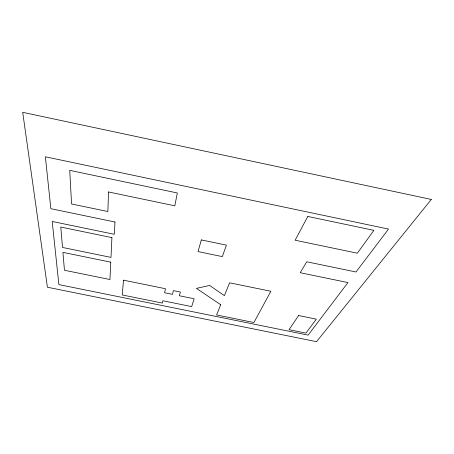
<?xml version="1.0" encoding="UTF-8"?>
<svg xmlns="http://www.w3.org/2000/svg" width="454" height="454" viewBox="0 0 454 454"><rect width="100%" height="100%" fill="white"/><g stroke="black" fill="none" stroke-linecap="round" stroke-linejoin="round"><path stroke-width="0.68" d="M108.534 191.957L107.865 211.53L71.556 203.977L69.723 170.358L177.332 192.967L174.807 205.827L108.534 191.957M110.77 262.162L109.953 279.528L64.457 270.266L62.93 252.367L110.77 262.162M111.922 237.618L110.997 257.395L62.51 247.453L60.774 227.057L111.922 237.618M114.975 222.006L114.329 234.304L52.204 221.467L58.878 284.601L308.113 335.114L347.957 282.575L300.213 272.712L306.751 261.782L355.981 271.991L388.528 229.077L45.366 156.783L50.854 208.704L114.975 222.006M123.516 280.169L122.222 294.952L162.35 303.09L162.855 300.758L191.673 306.609L194.142 298.766L179.381 295.764L180.374 292.024L173.405 290.605L172.497 294.357L164.598 292.751L165.472 288.721L123.516 280.169M201.332 239.916L198.012 251.595L222.329 256.618L226.421 245.12L201.332 239.916M220.723 304.725L216.581 314.951L253.917 322.522L270.862 291.264L229.605 282.808L224.401 295.645L209.646 285.458L196.429 288.369L220.723 304.725M307.812 216.45L295.145 240.217L357.366 253.201L373.886 230.354L307.812 216.45M298.63 315.536L289.039 329.683L305.939 333.111L316.342 319.151L298.63 315.536M431.3 199.442L316.523 341.68L47.415 287.229L22.7 112.32L431.3 199.442"/></g></svg>
